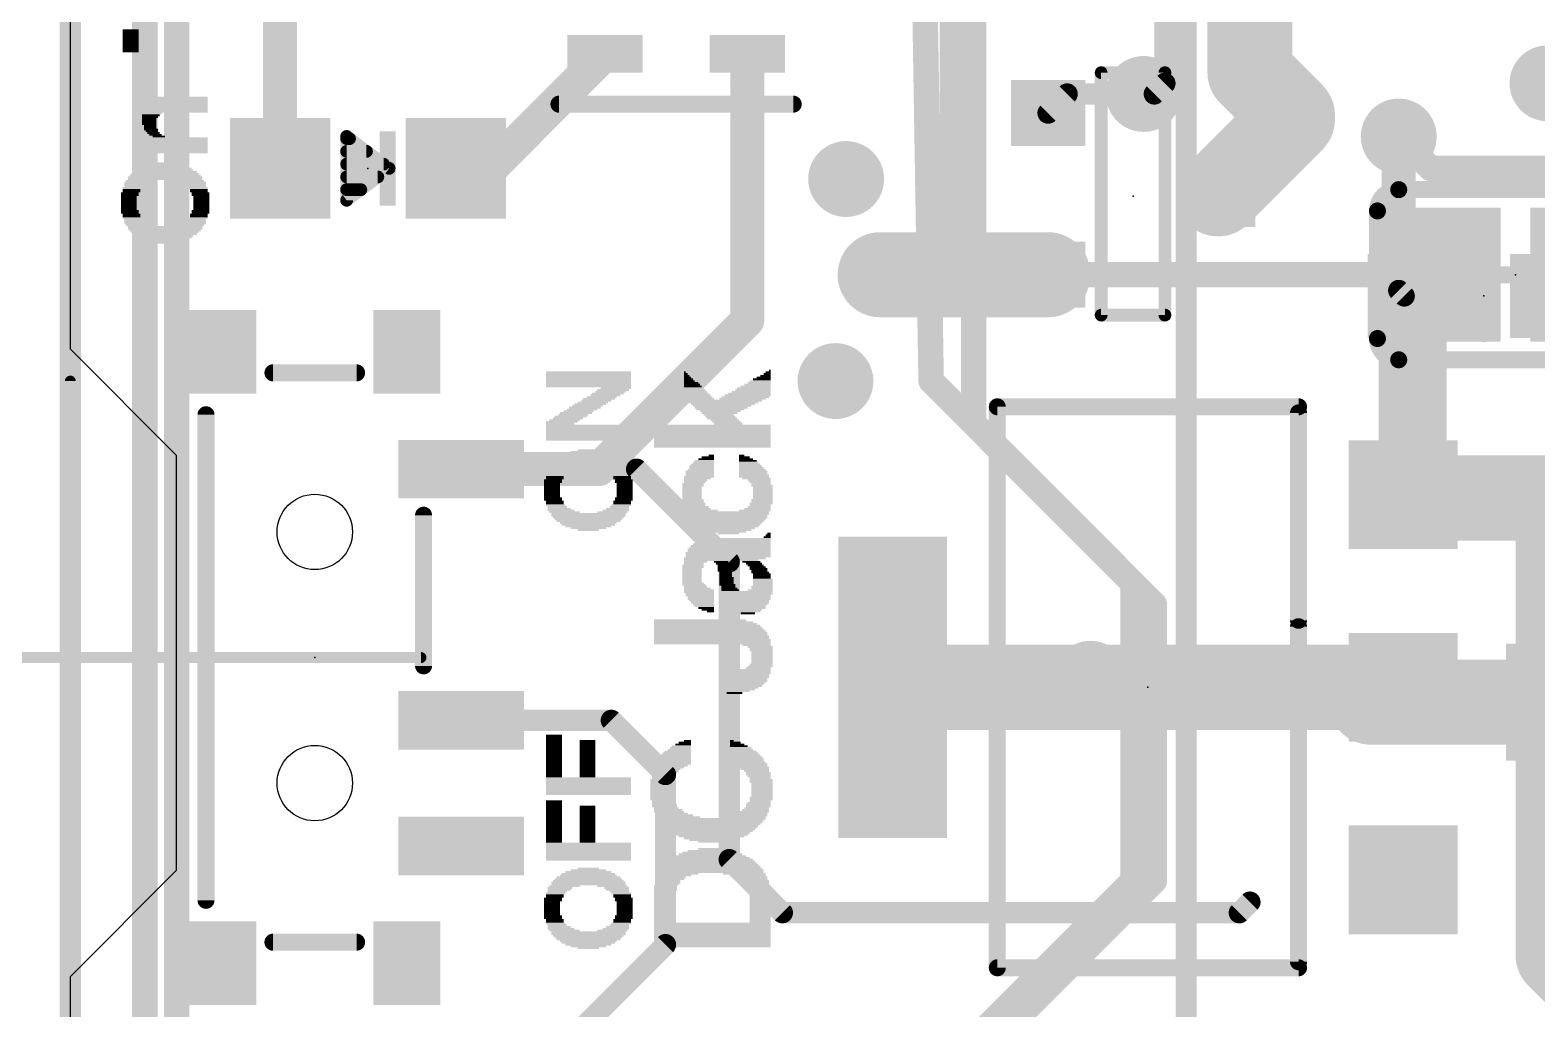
# Model space of a CAD drawing. Extents: x -17.8 to 79, y -18.3 to 67.8.
# Drawn here: x -0.48 to 17.53, y 14.6 to 26.29 of the extents above; entities that cross this region are included whole.
import ezdxf

# ---------------------------------------------------------------- set-up
doc = ezdxf.new("R2010")
doc.units = 0
for name, color, linetype in [('1', 12, 'CONTINUOUS'), ('16', 5, 'CONTINUOUS'), ('18', 3, 'CONTINUOUS'), ('20', 53, 'CONTINUOUS'), ('200', 4, 'CONTINUOUS'), ('21', 40, 'CONTINUOUS'), ('22', 6, 'CONTINUOUS'), ('23', 53, 'CONTINUOUS'), ('24', 53, 'CONTINUOUS'), ('47', 53, 'CONTINUOUS')]:
    doc.layers.add(name, color=color, linetype=linetype)

# ---------------------------------------------------------------- blocks, each defined once
blk = doc.blocks.new('RECT')
blk.add_solid([(-0.5, -0.5), (0.5, -0.5), (-0.5, 0.5), (0.5, 0.5)])
blk = doc.blocks.new('ROUNDV')
at = {"const_width": 0.5}
blk.add_lwpolyline([(0, -0.25, 1), (0, 0.25, 1), (0, -0.25)], format="xyb", dxfattribs=at)

msp = doc.modelspace()

# ---------------------------------------------------------------- linework, layer by layer
at = {"layer": '1'}
for points, const_width in [([(13.335, 11.049), (13.335, 29.972)], 0.254), ([(1.27, 12.7), (1.27, 29.845)], 0.3048), ([(10.16, 29.845), (10.287, 22.098)], 0.3048), ([(2.506, 24.638), (2.506, 26.924)], 0.4064), ([(6.389, 26.005), (5.022, 24.638)], 0.4064), ([(8.089, 22.821), (8.089, 26.005)], 0.4064), ([(14.605, 25.273), (14.605, 25.2222)], 1.016), ([(11.684, 25.2984), (11.9126, 25.527)], 0.254), ([(11.9126, 25.527), (12.827, 25.527)], 0.254), ([(14.605, 25.2222), (13.716, 24.3332)], 1.016), ([(11.684, 25.2984), (11.8364, 25.2984)], 0.254), ([(15.875, 23.18), (15.875, 25.019)], 0.4064), ([(5.022, 24.638), (4.606, 24.638)], 0.4064), ([(11.684, 23.368), (9.6774, 23.368)], 1.016), ([(16.041, 20.8536), (16.041, 23.114)], 0.8128), ([(15.875, 23.18), (15.941, 23.114)], 0.254), ([(15.941, 23.114), (16.041, 23.114)], 0.254), ([(6.314, 21.046), (8.089, 22.821)], 0.4064), ([(10.287, 22.098), (12.954, 19.431)], 0.3048), ([(4.671, 21.046), (5.8212, 21.046)], 0.4064), ([(5.8212, 21.046), (6.314, 21.046)], 0.4064), ([(15.941, 20.7536), (15.9278, 20.7404)], 1.016), ([(15.9672, 20.701), (15.9278, 20.7404)], 1.016), ([(15.941, 20.7536), (16.041, 20.8536)], 0.8128), ([(5.8212, 21.046), (6.767, 21.046)], 0.254), ([(6.767, 21.046), (7.874, 19.939)], 0.254), ([(17.78, 20.701), (15.9672, 20.701)], 1.016), ([(7.874, 19.939), (7.874, 16.383)], 0.254), ([(12.954, 19.431), (12.954, 16.129)], 0.3048), ([(15.367, 18.4404), (9.8278, 18.4404)], 1.016), ([(15.9278, 18.4404), (15.367, 18.4404)], 1.016), ([(15.5448, 18.2626), (15.367, 18.4404)], 1.016), ([(18.415, 18.2626), (15.5448, 18.2626)], 1.016), ([(4.671, 18.046), (6.465, 18.046)], 0.254), ([(6.465, 18.046), (7.112, 17.399)], 0.254), ([(7.112, 17.399), (7.112, 15.367)], 0.254), ([(7.874, 16.383), (8.509, 15.748)], 0.254), ([(12.954, 16.129), (10.16, 13.335)], 0.3048), ([(8.509, 15.748), (13.97, 15.748)], 0.254), ([(13.97, 15.748), (14.097, 15.875)], 0.254), ([(19.0754, 13.9446), (17.78, 15.24)], 1.016), ([(7.112, 15.367), (5.461, 13.716)], 0.254)]:
    msp.add_lwpolyline(points, dxfattribs=dict(at, const_width=const_width))
for points, const_width in [([(6.4608, 25.9332, 1), (6.3172, 26.0768)], 0.2032), ([(8.1906, 26.005, 1), (7.9874, 26.005)], 0.2032), ([(14.859, 25.273, 1), (14.351, 25.273)], 0.508), ([(11.9126, 25.5905, 1), (11.9126, 25.4635)], 0.127), ([(11.9575, 25.4821, 1), (11.8677, 25.5719)], 0.127), ([(12.827, 25.4635, 1), (12.827, 25.5905)], 0.127), ([(14.7846, 25.0426, 1), (14.4254, 25.4018)], 0.508), ([(11.684, 25.3619, 1), (11.684, 25.2349)], 0.127), ([(11.6391, 25.3433, 1), (11.7289, 25.2535)], 0.127), ([(11.8364, 25.2349, 1), (11.8364, 25.3619)], 0.127), ([(14.351, 25.2222, 1), (14.859, 25.2222)], 0.508), ([(15.9766, 25.019, 1), (15.7734, 25.019)], 0.2032), ([(2.4044, 24.638, 1), (2.6076, 24.638)], 0.2032), ([(4.606, 24.7396, 1), (4.606, 24.5364)], 0.2032), ([(4.9502, 24.7098, 1), (5.0938, 24.5662)], 0.2032), ([(5.022, 24.5364, 1), (5.022, 24.7396)], 0.2032), ([(13.5364, 24.5128, 1), (13.8956, 24.1536)], 0.508), ([(9.6774, 23.622, 1), (9.6774, 23.114)], 0.508), ([(11.684, 23.114, 1), (11.684, 23.622)], 0.508), ([(16.2442, 23.114, 1), (15.8378, 23.114)], 0.4064), ([(15.7734, 23.18, 1), (15.9766, 23.18)], 0.2032), ([(15.9199, 23.2249, 1), (15.8301, 23.1351)], 0.127), ([(15.941, 23.1775, 1), (15.941, 23.0505)], 0.127), ([(16.041, 23.0505, 1), (16.041, 23.1775)], 0.127), ([(15.8961, 23.0691, 1), (15.9859, 23.1589)], 0.127), ([(7.9874, 22.821, 1), (8.1906, 22.821)], 0.2032), ([(8.1608, 22.7492, 1), (8.0172, 22.8928)], 0.2032), ([(10.3409, 22.1519, 1), (10.2331, 22.0441)], 0.1524), ([(10.2108, 22.0968, 1), (10.3632, 22.0992)], 0.1524), ([(4.671, 21.1476, 1), (4.671, 20.9444)], 0.2032), ([(5.8212, 21.1476, 1), (5.8212, 20.9444)], 0.2032), ([(5.8212, 20.9444, 1), (5.8212, 21.1476)], 0.2032), ([(6.314, 20.9444, 1), (6.314, 21.1476)], 0.2032), ([(16.1074, 20.92, 1), (15.7482, 20.5608)], 0.508), ([(16.1206, 20.574, 1), (15.7614, 20.9332)], 0.508), ([(16.1847, 20.7099, 1), (15.8973, 20.9973)], 0.4064), ([(5.8212, 21.1095, 1), (5.8212, 20.9825)], 0.127), ([(6.2422, 21.1178, 1), (6.3858, 20.9742)], 0.2032), ([(6.8119, 21.0909, 1), (6.7221, 21.0011)], 0.127), ([(6.767, 20.9825, 1), (6.767, 21.1095)], 0.127), ([(15.7482, 20.92, 1), (16.1074, 20.5608)], 0.508), ([(15.9672, 20.955, 1), (15.9672, 20.447)], 0.508), ([(15.7876, 20.5214, 1), (16.1468, 20.8806)], 0.508), ([(15.7973, 20.8973, 1), (16.0847, 20.6099)], 0.4064), ([(15.8378, 20.8536, 1), (16.2442, 20.8536)], 0.4064), ([(7.9375, 19.939, 1), (7.8105, 19.939)], 0.127), ([(7.8291, 19.8941, 1), (7.9189, 19.9839)], 0.127), ([(13.0302, 19.431, 1), (12.8778, 19.431)], 0.1524), ([(12.9001, 19.3771, 1), (13.0079, 19.4849)], 0.1524), ([(9.8278, 18.6944, 1), (9.8278, 18.1864)], 0.508), ([(15.367, 18.6944, 1), (15.367, 18.1864)], 0.508), ([(15.5466, 18.62, 1), (15.1874, 18.2608)], 0.508), ([(15.367, 18.1864, 1), (15.367, 18.6944)], 0.508), ([(15.9278, 18.1864, 1), (15.9278, 18.6944)], 0.508), ([(15.5448, 18.5166, 1), (15.5448, 18.0086)], 0.508), ([(15.3652, 18.083, 1), (15.7244, 18.4422)], 0.508), ([(4.671, 18.1095, 1), (4.671, 17.9825)], 0.127), ([(6.5099, 18.0909, 1), (6.4201, 18.0011)], 0.127), ([(6.465, 17.9825, 1), (6.465, 18.1095)], 0.127), ([(7.1755, 17.399, 1), (7.0485, 17.399)], 0.127), ([(7.0671, 17.3541, 1), (7.1569, 17.4439)], 0.127), ([(7.9189, 16.4279, 1), (7.8291, 16.3381)], 0.127), ([(7.8105, 16.383, 1), (7.9375, 16.383)], 0.127), ([(13.0079, 16.0751, 1), (12.9001, 16.1829)], 0.1524), ([(12.8778, 16.129, 1), (13.0302, 16.129)], 0.1524), ([(8.509, 15.8115, 1), (8.509, 15.6845)], 0.127), ([(8.4641, 15.7031, 1), (8.5539, 15.7929)], 0.127), ([(13.9251, 15.7929, 1), (14.0149, 15.7031)], 0.127), ([(13.97, 15.6845, 1), (13.97, 15.8115)], 0.127), ([(14.1419, 15.8301, 1), (14.0521, 15.9199)], 0.127), ([(17.9596, 15.4196, 1), (17.6004, 15.0604)], 0.508), ([(7.1569, 15.3221, 1), (7.0671, 15.4119)], 0.127), ([(7.0485, 15.367, 1), (7.1755, 15.367)], 0.127)]:
    msp.add_lwpolyline(points, format="xyb", dxfattribs=dict(at, const_width=const_width))
at = {"layer": '16'}
for points, const_width in [([(0, 0), (0, 53.34)], 0.254), ([(14.097, 31.75), (14.097, 25.781)], 1.016), ([(13.081, 30.988), (13.081, 25.654)], 0.254), ([(0.889, 12.7), (0.889, 29.718)], 0.3048), ([(10.795, 29.718), (10.795, 21.59)], 0.3048), ([(10.541, 23.368), (10.541, 29.083)], 0.3048), ([(14.097, 25.781), (14.605, 25.273)], 1.016), ([(13.081, 25.654), (12.954, 25.527)], 0.254), ([(12.954, 25.527), (12.827, 25.527)], 0.254), ([(16.256, 24.638), (15.875, 25.019)], 0.3048), ([(21.082, 24.638), (16.256, 24.638)], 0.3048), ([(16.51, 23.368), (10.541, 23.368)], 0.3048), ([(10.795, 21.59), (12.7, 19.685)], 0.3048), ([(17.78, 15.24), (17.78, 20.701)], 1.016), ([(12.7, 19.685), (12.7, 16.129)], 0.3048), ([(12.7, 16.129), (9.271, 12.7)], 0.3048)]:
    msp.add_lwpolyline(points, dxfattribs=dict(at, const_width=const_width))
for points, const_width in [([(14.2766, 25.9606, 1), (13.9174, 25.6014)], 0.508), ([(13.843, 25.781, 1), (14.351, 25.781)], 0.508), ([(13.1259, 25.6091, 1), (13.0361, 25.6989)], 0.127), ([(12.827, 25.5905, 1), (12.827, 25.4635)], 0.127), ([(12.9091, 25.5719, 1), (12.9989, 25.4821)], 0.127), ([(12.954, 25.4635, 1), (12.954, 25.5905)], 0.127), ([(13.0175, 25.654, 1), (13.1445, 25.654)], 0.127), ([(14.4254, 25.0934, 1), (14.7846, 25.4526)], 0.508), ([(15.9289, 25.0729, 1), (15.8211, 24.9651)], 0.1524), ([(16.256, 24.7142, 1), (16.256, 24.5618)], 0.1524), ([(16.2021, 24.5841, 1), (16.3099, 24.6919)], 0.1524), ([(10.541, 23.4442, 1), (10.541, 23.2918)], 0.1524), ([(10.4648, 23.368, 1), (10.6172, 23.368)], 0.1524), ([(16.51, 23.2918, 1), (16.51, 23.4442)], 0.1524), ([(10.8489, 21.6439, 1), (10.7411, 21.5361)], 0.1524), ([(10.7188, 21.59, 1), (10.8712, 21.59)], 0.1524), ([(18.034, 20.701, 1), (17.526, 20.701)], 0.508), ([(12.7762, 19.685, 1), (12.6238, 19.685)], 0.1524), ([(12.6461, 19.6311, 1), (12.7539, 19.7389)], 0.1524), ([(12.7539, 16.0751, 1), (12.6461, 16.1829)], 0.1524), ([(12.6238, 16.129, 1), (12.7762, 16.129)], 0.1524), ([(17.526, 15.24, 1), (18.034, 15.24)], 0.508)]:
    msp.add_lwpolyline(points, format="xyb", dxfattribs=dict(at, const_width=const_width))
at = {"layer": '20'}
for p, q in [((0, 22.479), (0, 52.34)), ((1.27, 21.209), (0, 22.479)), ((1.27, 16.256), (1.27, 21.209)), ((0, 14.986), (1.27, 16.256)), ((0, 1), (0, 14.986))]:
    msp.add_line(p, q, dxfattribs=at)
for centre in [(2.921, 20.296), (2.921, 17.296)]:
    msp.add_circle(centre, 0.45, dxfattribs=at)
at = {"layer": '21'}
for points, const_width in [([(12.319, 22.8854), (12.319, 25.781)], 0.1524), ([(12.319, 25.781), (13.081, 25.781)], 0.1524), ([(13.081, 25.781), (13.081, 22.8854)], 0.1524), ([(8.639, 25.405), (5.839, 25.405)], 0.2032), ([(3.81, 24.638), (3.302, 25.019)], 0.1524), ([(3.302, 25.019), (3.302, 24.257)], 0.1524), ([(3.302, 24.9936), (3.3359, 24.9936)], 0.1524), ([(3.302, 24.8412), (3.5391, 24.8412)], 0.1524), ([(3.302, 24.6888), (3.7423, 24.6888)], 0.1524), ([(3.302, 24.257), (3.81, 24.638)], 0.1524), ([(3.302, 24.5364), (3.6745, 24.5364)], 0.1524), ([(3.302, 24.384), (3.4713, 24.384)], 0.1524), ([(16.891, 23.514), (16.891, 22.714)], 0.3048), ([(13.081, 22.8854), (12.319, 22.8854)], 0.1524), ([(3.421, 22.196), (2.421, 22.196)], 0.2032), ([(1.621, 21.696), (1.621, 15.896)], 0.2032), ([(14.6778, 21.7904), (11.0778, 21.7904)], 0.2032), ([(11.0778, 15.0904), (11.0778, 21.7904)], 0.2032), ([(14.6778, 19.2404), (14.6778, 21.7184)], 0.2032), ([(4.221, 20.496), (4.221, 18.696)], 0.2032), ([(14.6778, 15.1624), (14.6778, 19.1644)], 0.2032), ([(3.421, 15.396), (2.421, 15.396)], 0.2032), ([(14.6778, 15.0904), (11.0778, 15.0904)], 0.2032)]:
    msp.add_lwpolyline(points, dxfattribs=dict(at, const_width=const_width))
for points, const_width in [([(12.3571, 25.781, 1), (12.2809, 25.781)], 0.0762), ([(12.319, 25.8191, 1), (12.319, 25.7429)], 0.0762), ([(13.1191, 25.781, 1), (13.0429, 25.781)], 0.0762), ([(13.081, 25.7429, 1), (13.081, 25.8191)], 0.0762), ([(5.839, 25.4558, 1), (5.839, 25.3542)], 0.1016), ([(8.639, 25.3542, 1), (8.639, 25.4558)], 0.1016), ([(3.3249, 25.0495, 1), (3.2791, 24.9885)], 0.0762), ([(3.3401, 25.019, 1), (3.2639, 25.019)], 0.0762), ([(3.302, 25.0317, 1), (3.302, 24.9555)], 0.0762), ([(3.3359, 24.9555, 1), (3.3359, 25.0317)], 0.0762), ([(3.302, 24.8793, 1), (3.302, 24.8031)], 0.0762), ([(3.5391, 24.8031, 1), (3.5391, 24.8793)], 0.0762), ([(3.302, 24.7269, 1), (3.302, 24.6507)], 0.0762), ([(3.7423, 24.6507, 1), (3.7423, 24.7269)], 0.0762), ([(3.8329, 24.6075, 1), (3.7871, 24.6685)], 0.0762), ([(3.7871, 24.6075, 1), (3.8329, 24.6685)], 0.0762), ([(3.302, 24.5745, 1), (3.302, 24.4983)], 0.0762), ([(3.6745, 24.4983, 1), (3.6745, 24.5745)], 0.0762), ([(3.302, 24.4221, 1), (3.302, 24.3459)], 0.0762), ([(3.2791, 24.2875, 1), (3.3249, 24.2265)], 0.0762), ([(3.4713, 24.3459, 1), (3.4713, 24.4221)], 0.0762), ([(3.2639, 24.257, 1), (3.3401, 24.257)], 0.0762), ([(16.9672, 23.514, 1), (16.8148, 23.514)], 0.1524), ([(12.319, 22.9235, 1), (12.319, 22.8473)], 0.0762), ([(12.2809, 22.8854, 1), (12.3571, 22.8854)], 0.0762), ([(13.0429, 22.8854, 1), (13.1191, 22.8854)], 0.0762), ([(13.081, 22.8473, 1), (13.081, 22.9235)], 0.0762), ([(16.8148, 22.714, 1), (16.9672, 22.714)], 0.1524), ([(2.421, 22.2468, 1), (2.421, 22.1452)], 0.1016), ([(3.421, 22.1452, 1), (3.421, 22.2468)], 0.1016), ([(1.6718, 21.696, 1), (1.5702, 21.696)], 0.1016), ([(11.0778, 21.8412, 1), (11.0778, 21.7396)], 0.1016), ([(11.1286, 21.7904, 1), (11.027, 21.7904)], 0.1016), ([(14.7286, 21.7184, 1), (14.627, 21.7184)], 0.1016), ([(14.6778, 21.7396, 1), (14.6778, 21.8412)], 0.1016), ([(4.2718, 20.496, 1), (4.1702, 20.496)], 0.1016), ([(14.627, 19.2404, 1), (14.7286, 19.2404)], 0.1016), ([(14.7286, 19.1644, 1), (14.627, 19.1644)], 0.1016), ([(4.1702, 18.696, 1), (4.2718, 18.696)], 0.1016), ([(1.5702, 15.896, 1), (1.6718, 15.896)], 0.1016), ([(2.421, 15.4468, 1), (2.421, 15.3452)], 0.1016), ([(3.421, 15.3452, 1), (3.421, 15.4468)], 0.1016), ([(11.0778, 15.1412, 1), (11.0778, 15.0396)], 0.1016), ([(11.027, 15.0904, 1), (11.1286, 15.0904)], 0.1016), ([(14.627, 15.1624, 1), (14.7286, 15.1624)], 0.1016), ([(14.6778, 15.0396, 1), (14.6778, 15.1412)], 0.1016)]:
    msp.add_lwpolyline(points, format="xyb", dxfattribs=dict(at, const_width=const_width))
at = {"layer": '22'}
for points, const_width in [([(15.875, 24.384, 0.4142), (15.621, 24.13)], 0.2032), ([(15.875, 24.4348, 1), (15.875, 24.3332)], 0.1016), ([(15.875, 24.3332, 1), (15.875, 24.4348)], 0.1016), ([(15.6718, 24.13, 1), (15.5702, 24.13)], 0.1016), ([(15.5702, 24.13, 1), (15.6718, 24.13)], 0.1016), ([(15.621, 22.606, 0.4142), (15.875, 22.352)], 0.2032), ([(15.6718, 22.606, 1), (15.5702, 22.606)], 0.1016), ([(15.5702, 22.606, 1), (15.6718, 22.606)], 0.1016), ([(15.875, 22.4028, 1), (15.875, 22.3012)], 0.1016), ([(15.875, 22.3012, 1), (15.875, 22.4028)], 0.1016)]:
    msp.add_lwpolyline(points, format="xyb", dxfattribs=dict(at, const_width=const_width))
at = {"layer": '22', "const_width": 0.2032}
for points in [[(18.669, 24.384), (15.875, 24.384)], [(15.621, 24.13), (15.621, 22.606)], [(15.875, 22.352), (18.669, 22.352)]]:
    msp.add_lwpolyline(points, dxfattribs=at)
at = {"layer": '23'}
for p in [(3.556, 24.638), (12.7, 24.3078), (16.891, 23.114), (2.921, 18.796), (12.8778, 18.4404)]:
    msp.add_point(p, dxfattribs=at)
at = {"layer": '24'}
msp.add_point((17.272, 23.368), dxfattribs=at)
at = {"layer": '47', "const_width": 0.13}
for points in [[(0, 22.098), (0, -18.206)], [(4.191, 18.796), (-10.586, 18.796)]]:
    msp.add_lwpolyline(points, dxfattribs=at)
at = {"layer": '47', "const_width": 0.065}
for points in [[(0.0325, 22.098, 1), (-0.0325, 22.098)], [(4.191, 18.7635, 1), (4.191, 18.8285)]]:
    msp.add_lwpolyline(points, format="xyb", dxfattribs=at)

# ---------------------------------------------------------------- block references
at = {"layer": '1'}
for p, xscale, yscale, rotation in [((6.389, 26.005), 0.45, 0.9, 270), ((8.089, 26.005), 0.45, 0.9, 270), ((11.684, 25.2984), 0.7874, 0.889, 90), ((2.506, 24.638), 1.2, 1.2, 270), ((4.606, 24.638), 1.2, 1.2, 270), ((13.716, 24.3332), 0.7874, 0.889, 90), ((11.684, 23.368), 0.7874, 0.889, 90), ((4.671, 21.046), 0.7, 1.5, 270), ((15.9278, 20.7404), 1.3, 1.3, 90), ((9.8278, 18.4404), 3.6, 1.3, 90), ((15.9278, 18.4404), 1.3, 1.3, 90), ((18.936, 18.2626), 3.556, 1.4, 180), ((4.671, 18.046), 0.7, 1.5, 270), ((4.671, 16.546), 0.7, 1.5, 270), ((15.9278, 16.1404), 1.3, 1.3, 90)]:
    msp.add_blockref('RECT', p, dxfattribs=dict(at, xscale=xscale, yscale=yscale, rotation=rotation))
at = {"layer": '1', "xscale": 1.075}
for p in [(16.041, 23.114), (17.741, 23.114)]:
    msp.add_blockref('RECT', p, dxfattribs=at)
at = {"layer": '1', "yscale": 0.8, "rotation": 270}
for p in [(1.821, 22.446), (4.021, 22.446), (1.821, 15.146), (4.021, 15.146)]:
    msp.add_blockref('RECT', p, dxfattribs=at)
at = {"layer": '16', "xscale": 1.1684, "yscale": 1.6002}
for p in [(16.51, 23.368), (18.034, 23.368)]:
    msp.add_blockref('RECT', p, dxfattribs=at)
at = {"layer": '16', "xscale": 0.635, "yscale": 0.2032, "rotation": 180}
msp.add_blockref('RECT', (17.272, 23.368), dxfattribs=at)
at = {"layer": '18', "xscale": 0.9064, "yscale": 0.9064}
for p in [(12.827, 25.527), (12.827, 25.527), (17.653, 25.654), (17.653, 25.654), (14.605, 25.273), (14.605, 25.273), (15.875, 25.019), (15.875, 25.019), (9.271, 24.511), (9.271, 24.511), (9.144, 22.098), (9.144, 22.098), (17.78, 20.701), (17.78, 20.701), (12.192, 18.542), (12.192, 18.542), (17.78, 15.24), (17.78, 15.24)]:
    msp.add_blockref('ROUNDV', p, dxfattribs=at)
at = {"layer": '200', "yscale": 0.0212}
for p, xscale in [((0.7196, 26.2879), 0.1905), ((0.7196, 26.2668), 0.1905), ((0.7196, 26.2456), 0.1905), ((0.7196, 26.2245), 0.1905), ((0.7196, 26.2033), 0.1905), ((0.7196, 26.1821), 0.1905), ((0.7196, 26.161), 0.1905), ((0.7196, 26.1398), 0.1905), ((0.7196, 26.1186), 0.1905), ((0.7196, 26.0975), 0.1905), ((0.7196, 26.0763), 0.1905), ((0.7196, 26.0551), 0.1905), ((0.7196, 26.034), 0.1905), ((1.27, 25.399), 0.7408), ((1.2805, 25.4201), 0.7196), ((1.2911, 25.4413), 0.6985), ((1.3017, 25.4625), 0.6773), ((1.3334, 25.4836), 0.6138), ((0.963, 25.272), 0.2117), ((1.2488, 25.3143), 0.7831), ((0.9736, 25.2932), 0.2328), ((0.9419, 25.2297), 0.1693), ((0.9419, 25.2085), 0.1693), ((0.9525, 25.2508), 0.1905), ((1.2594, 25.3567), 0.762), ((1.2594, 25.3355), 0.762), ((1.27, 25.3778), 0.7408), ((0.9419, 25.1873), 0.1693), ((0.9419, 25.1662), 0.1693), ((0.963, 25.1027), 0.1693), ((0.9525, 25.145), 0.1482), ((0.9525, 25.1238), 0.1482), ((0.9736, 25.0815), 0.1482), ((0.9948, 25.0603), 0.1482), ((1.016, 25.0392), 0.1482), ((1.2594, 24.9968), 0.762), ((1.2594, 24.9757), 0.762), ((1.2594, 24.9545), 0.762), ((1.2594, 24.9333), 0.762), ((1.2594, 24.9122), 0.762), ((1.2594, 24.891), 0.762), ((1.2594, 24.8698), 0.762), ((1.2594, 24.8487), 0.762), ((1.0583, 25.018), 0.1482), ((1.2594, 24.8275), 0.762), ((1.1324, 24.6793), 0.4233), ((1.1324, 24.7005), 0.254), ((0.8466, 24.4889), 0.3598), ((1.1324, 24.5312), 0.889), ((1.1324, 24.51), 0.889), ((1.1324, 24.5524), 0.8466), ((1.1324, 24.5735), 0.8043), ((1.1324, 24.5947), 0.762), ((1.1324, 24.6158), 0.6773), ((1.1324, 24.637), 0.635), ((1.1324, 24.6582), 0.5503), ((1.4181, 24.4889), 0.3598), ((0.7091, 24.3407), 0.2117), ((0.7091, 24.3195), 0.2117), ((0.7302, 24.383), 0.2117), ((0.7302, 24.3619), 0.2117), ((0.7408, 24.4042), 0.2328), ((0.7937, 24.4677), 0.2963), ((0.7831, 24.4465), 0.2752), ((0.762, 24.4254), 0.2328), ((1.471, 24.4677), 0.2963), ((1.4816, 24.4465), 0.2752), ((1.5028, 24.4254), 0.2328), ((1.5239, 24.4042), 0.2328), ((1.5345, 24.383), 0.2117), ((1.5345, 24.3619), 0.2117), ((1.5557, 24.3407), 0.2117), ((1.5557, 24.3195), 0.2117), ((0.7091, 24.129), 0.2117), ((0.6985, 24.2984), 0.1905), ((0.6985, 24.2772), 0.1905), ((0.6985, 24.256), 0.1905), ((0.6985, 24.2349), 0.1905), ((0.6985, 24.2137), 0.1905), ((0.6985, 24.1925), 0.1905), ((0.6985, 24.1714), 0.1905), ((0.6985, 24.1502), 0.1905), ((1.5557, 24.129), 0.2117), ((1.5663, 24.2984), 0.1905), ((1.5663, 24.2772), 0.1905), ((1.5663, 24.256), 0.1905), ((1.5663, 24.2349), 0.1905), ((1.5663, 24.2137), 0.1905), ((1.5663, 24.1925), 0.1905), ((1.5663, 24.1714), 0.1905), ((1.5663, 24.1502), 0.1905), ((0.7091, 24.1079), 0.2117), ((0.7302, 24.0867), 0.2117), ((0.7302, 24.0655), 0.2117), ((0.7408, 24.0444), 0.2328), ((0.7831, 24.002), 0.2752), ((0.762, 24.0232), 0.2328), ((0.8043, 23.9809), 0.3175), ((0.8466, 23.9597), 0.3598), ((1.1324, 23.9385), 0.889), ((1.4181, 23.9597), 0.3598), ((1.4604, 23.9809), 0.3175), ((1.4816, 24.002), 0.2752), ((1.5028, 24.0232), 0.2328), ((1.5239, 24.0444), 0.2328), ((1.5345, 24.0867), 0.2117), ((1.5345, 24.0655), 0.2117), ((1.5557, 24.1079), 0.2117), ((1.1324, 23.9174), 0.889), ((1.1324, 23.8962), 0.8466), ((1.1324, 23.875), 0.8043), ((1.1324, 23.8539), 0.762), ((1.1324, 23.8327), 0.6773), ((1.1324, 23.8115), 0.635), ((1.1324, 23.7904), 0.5503), ((1.1324, 23.7692), 0.4233), ((1.1324, 23.7481), 0.254), ((6.191, 22.2029), 1.016), ((6.191, 22.1818), 1.016), ((6.191, 22.1606), 1.016), ((6.191, 22.1394), 1.016), ((7.3445, 22.2029), 0.0212), ((7.3763, 22.1394), 0.0847), ((7.3551, 22.1818), 0.0423), ((7.3657, 22.1606), 0.0635), ((8.2864, 22.1394), 0.1693), ((8.3076, 22.1606), 0.127), ((8.3288, 22.1818), 0.0847), ((8.3393, 22.2029), 0.0635), ((8.3605, 22.2241), 0.0212), ((6.191, 22.1183), 1.016), ((6.191, 22.0971), 1.016), ((6.191, 22.076), 1.016), ((6.191, 22.0548), 1.016), ((6.191, 22.0336), 1.016), ((6.4556, 21.9701), 0.3598), ((6.4873, 21.9913), 0.381), ((6.5191, 22.0125), 0.3598), ((7.4186, 22.076), 0.1693), ((7.4292, 22.0548), 0.1905), ((7.4398, 22.0336), 0.2117), ((7.4715, 21.9701), 0.2752), ((7.3869, 22.1183), 0.1058), ((7.3975, 22.0971), 0.127), ((7.4504, 22.0125), 0.2328), ((7.461, 21.9913), 0.254), ((8.1383, 21.9701), 0.4657), ((8.1594, 21.9913), 0.4233), ((8.17, 22.0125), 0.4022), ((8.1912, 22.0336), 0.3598), ((8.2123, 22.0548), 0.3175), ((8.2335, 22.076), 0.2752), ((8.2441, 22.0971), 0.254), ((8.2653, 22.1183), 0.2117), ((6.1487, 21.7796), 0.381), ((6.1804, 21.8008), 0.3598), ((6.2122, 21.822), 0.381), ((6.2439, 21.8431), 0.3598), ((6.2862, 21.8643), 0.3598), ((6.318, 21.8855), 0.381), ((6.3497, 21.9066), 0.3598), ((6.3921, 21.9278), 0.3598), ((6.4238, 21.949), 0.381), ((7.4821, 21.949), 0.2963), ((7.4927, 21.9278), 0.3175), ((7.5033, 21.9066), 0.3387), ((7.5139, 21.8855), 0.3598), ((7.8102, 21.8643), 0.9101), ((7.7996, 21.8431), 0.8466), ((7.7996, 21.822), 0.762), ((7.789, 21.8008), 0.6985), ((7.7784, 21.7796), 0.635), ((8.0324, 21.8855), 0.5503), ((8.0642, 21.9066), 0.5715), ((8.0959, 21.9278), 0.5503), ((8.1171, 21.949), 0.508), ((5.8735, 21.6103), 0.381), ((5.9053, 21.6315), 0.3598), ((5.9476, 21.6526), 0.3598), ((5.9793, 21.6738), 0.381), ((6.0111, 21.695), 0.3598), ((6.0428, 21.7161), 0.381), ((6.0746, 21.7373), 0.3598), ((6.1169, 21.7585), 0.3598), ((7.7679, 21.7585), 0.5715), ((7.7679, 21.7373), 0.4868), ((7.7573, 21.7161), 0.4233), ((7.7467, 21.695), 0.3598), ((7.7679, 21.6738), 0.3598), ((7.789, 21.6526), 0.3598), ((7.8208, 21.6315), 0.3387), ((7.8419, 21.6103), 0.3387), ((6.191, 21.568), 1.016), ((6.191, 21.5468), 1.016), ((6.191, 21.5256), 1.016), ((6.191, 21.5045), 1.016), ((6.191, 21.4833), 1.016), ((6.191, 21.4621), 1.016), ((6.191, 21.441), 1.016), ((6.191, 21.4198), 1.016), ((5.8524, 21.5891), 0.3387), ((7.6726, 21.568), 1.3969), ((7.6726, 21.5468), 1.3969), ((7.6726, 21.5256), 1.3969), ((7.6726, 21.5045), 1.3969), ((7.6726, 21.4833), 1.3969), ((7.6726, 21.4621), 1.3969), ((7.6726, 21.441), 1.3969), ((7.6726, 21.4198), 1.3969), ((7.8631, 21.5891), 0.3387), ((6.191, 21.3986), 1.016), ((6.191, 21.2505), 0.4233), ((6.191, 21.2716), 0.254), ((7.6726, 21.3986), 1.3969), ((7.6726, 21.3775), 1.3969), ((7.6726, 21.3563), 1.3969), ((7.6726, 21.3351), 1.3969), ((7.6726, 21.314), 1.3969), ((5.9053, 21.06), 0.3598), ((6.191, 21.1023), 0.889), ((6.191, 21.0812), 0.889), ((6.191, 21.1235), 0.8466), ((6.191, 21.1447), 0.8043), ((6.191, 21.1658), 0.762), ((6.191, 21.187), 0.6773), ((6.191, 21.2081), 0.635), ((6.191, 21.2293), 0.5503), ((6.4767, 21.06), 0.3598), ((7.5456, 21.0812), 0.2963), ((7.5456, 21.06), 0.2963), ((7.5562, 21.1023), 0.2752), ((7.5668, 21.1235), 0.254), ((7.5774, 21.1447), 0.2328), ((7.5985, 21.1658), 0.1905), ((7.6197, 21.187), 0.1482), ((7.662, 21.2081), 0.0635), ((8.0218, 21.2081), 0.0635), ((8.0536, 21.187), 0.127), ((8.0748, 21.1658), 0.1693), ((8.0959, 21.1447), 0.2117), ((8.1065, 21.1235), 0.2328), ((8.1171, 21.1023), 0.254), ((8.1277, 21.0812), 0.2752), ((8.1383, 21.06), 0.2963), ((5.7677, 20.9118), 0.2117), ((5.7677, 20.8907), 0.2117), ((5.7994, 20.9753), 0.2328), ((5.7889, 20.9542), 0.2117), ((5.7889, 20.933), 0.2117), ((5.8418, 21.0177), 0.2752), ((5.8206, 20.9965), 0.2328), ((5.8524, 21.0388), 0.2963), ((6.5297, 21.0388), 0.2963), ((6.5402, 21.0177), 0.2752), ((6.5614, 20.9965), 0.2328), ((6.5826, 20.9753), 0.2328), ((6.5932, 20.9542), 0.2117), ((6.5932, 20.933), 0.2117), ((6.6143, 20.9118), 0.2117), ((6.6143, 20.8907), 0.2117), ((7.4927, 20.933), 0.3175), ((7.4715, 20.9118), 0.2752), ((7.5139, 20.9542), 0.3598), ((7.461, 20.8907), 0.254), ((7.5245, 21.0177), 0.3387), ((7.5245, 20.9965), 0.3387), ((7.5245, 20.9753), 0.3387), ((7.535, 21.0388), 0.3175), ((8.1488, 21.0388), 0.3175), ((8.1594, 21.0177), 0.3387), ((8.1594, 20.9965), 0.3387), ((8.17, 20.9753), 0.3598), ((8.17, 20.9542), 0.3598), ((8.2018, 20.933), 0.3387), ((8.2335, 20.9118), 0.2752), ((8.2441, 20.8907), 0.254), ((5.7677, 20.7002), 0.2117), ((5.7571, 20.8695), 0.1905), ((5.7571, 20.8483), 0.1905), ((5.7571, 20.8272), 0.1905), ((5.7571, 20.806), 0.1905), ((5.7571, 20.7848), 0.1905), ((5.7571, 20.7637), 0.1905), ((5.7571, 20.7425), 0.1905), ((5.7571, 20.7213), 0.1905), ((6.6143, 20.7002), 0.2117), ((6.6249, 20.8695), 0.1905), ((6.6249, 20.8483), 0.1905), ((6.6249, 20.8272), 0.1905), ((6.6249, 20.806), 0.1905), ((6.6249, 20.7848), 0.1905), ((6.6249, 20.7637), 0.1905), ((6.6249, 20.7425), 0.1905), ((6.6249, 20.7213), 0.1905), ((7.4398, 20.8695), 0.254), ((7.4398, 20.8483), 0.254), ((7.4292, 20.8272), 0.2328), ((7.4292, 20.806), 0.2328), ((7.4292, 20.7848), 0.2328), ((7.4292, 20.7637), 0.2328), ((7.4292, 20.7425), 0.2328), ((7.4292, 20.7213), 0.2328), ((7.4292, 20.7002), 0.2328), ((8.2547, 20.8695), 0.2328), ((8.2653, 20.8483), 0.254), ((8.2758, 20.8272), 0.2328), ((8.2758, 20.806), 0.2328), ((8.2758, 20.7848), 0.2328), ((8.2758, 20.7637), 0.2328), ((8.2758, 20.7425), 0.2328), ((8.2758, 20.7213), 0.2328), ((8.2758, 20.7002), 0.2328), ((5.7677, 20.679), 0.2117), ((5.7889, 20.6578), 0.2117), ((5.7889, 20.6367), 0.2117), ((5.7994, 20.6155), 0.2328), ((5.8629, 20.552), 0.3175), ((5.8206, 20.5943), 0.2328), ((5.8418, 20.5732), 0.2752), ((5.9053, 20.5308), 0.3598), ((6.4767, 20.5308), 0.3598), ((6.5191, 20.552), 0.3175), ((6.5402, 20.5732), 0.2752), ((6.5614, 20.5943), 0.2328), ((6.5826, 20.6155), 0.2328), ((6.5932, 20.6578), 0.2117), ((6.5932, 20.6367), 0.2117), ((6.6143, 20.679), 0.2117), ((7.4398, 20.679), 0.254), ((7.4398, 20.6578), 0.254), ((7.4821, 20.5943), 0.2963), ((7.4927, 20.5732), 0.3175), ((7.461, 20.6367), 0.254), ((7.461, 20.6155), 0.254), ((7.5456, 20.552), 0.381), ((7.8525, 20.5308), 0.9948), ((8.1806, 20.552), 0.381), ((8.2123, 20.5732), 0.3175), ((8.2335, 20.5943), 0.2752), ((8.2547, 20.6367), 0.2752), ((8.2441, 20.6155), 0.254), ((8.2653, 20.679), 0.254), ((8.2653, 20.6578), 0.254), ((6.191, 20.5097), 0.889), ((6.191, 20.4885), 0.889), ((6.191, 20.4673), 0.8466), ((6.191, 20.4462), 0.8043), ((6.191, 20.425), 0.762), ((6.191, 20.4039), 0.6773), ((6.191, 20.3827), 0.635), ((6.191, 20.3615), 0.5503), ((6.191, 20.3404), 0.4233), ((7.8525, 20.4885), 0.9525), ((7.8631, 20.5097), 0.9736), ((7.8631, 20.4673), 0.9313), ((7.8631, 20.4462), 0.889), ((7.8631, 20.425), 0.8466), ((7.8631, 20.4039), 0.8043), ((7.8631, 20.3827), 0.762), ((7.8631, 20.3615), 0.7196), ((7.8631, 20.3404), 0.635), ((6.191, 20.3192), 0.254), ((7.916, 20.171), 0.9101), ((7.9372, 20.1922), 0.8678), ((7.9689, 20.2134), 0.8043), ((7.8631, 20.3192), 0.5503), ((7.8525, 20.298), 0.4445), ((7.8631, 20.2769), 0.254), ((8.3288, 20.2345), 0.0847), ((8.3393, 20.2557), 0.0635), ((8.3499, 20.2769), 0.0423), ((7.8208, 19.9805), 0.9736), ((7.8631, 20.044), 1.016), ((7.8631, 20.0229), 1.016), ((7.8631, 20.0017), 1.016), ((7.8737, 20.0864), 0.9948), ((7.8737, 20.0652), 0.9948), ((7.8843, 20.1075), 0.9736), ((7.8949, 20.1287), 0.9525), ((7.9054, 20.1499), 0.9313), ((7.4398, 19.8959), 0.254), ((7.4398, 19.8747), 0.254), ((7.4292, 19.8535), 0.2328), ((7.4292, 19.8324), 0.2328), ((7.4292, 19.8112), 0.2328), ((7.7784, 19.9594), 0.889), ((7.4715, 19.9382), 0.2752), ((7.4504, 19.917), 0.2328), ((7.7784, 19.9382), 0.1693), ((7.7996, 19.917), 0.1693), ((7.8102, 19.8959), 0.1482), ((7.8102, 19.8747), 0.1482), ((7.8208, 19.8535), 0.1693), ((7.8208, 19.8324), 0.1693), ((7.8314, 19.8112), 0.1482), ((8.1383, 19.9382), 0.2117), ((8.17, 19.917), 0.1905), ((8.1912, 19.8959), 0.1905), ((8.2229, 19.8535), 0.2117), ((8.2123, 19.8747), 0.1905), ((8.2335, 19.8324), 0.1905), ((8.2441, 19.8112), 0.2117), ((7.4292, 19.79), 0.2328), ((7.4292, 19.7689), 0.2328), ((7.4292, 19.7477), 0.2328), ((7.4292, 19.7265), 0.2328), ((7.4292, 19.7054), 0.2328), ((7.4398, 19.6842), 0.254), ((7.4504, 19.663), 0.2752), ((7.4715, 19.6419), 0.2752), ((7.4927, 19.6207), 0.3175), ((7.8419, 19.7477), 0.1693), ((7.8419, 19.7265), 0.1693), ((7.8419, 19.7054), 0.1693), ((7.8419, 19.6842), 0.1693), ((7.8525, 19.663), 0.1905), ((7.8314, 19.79), 0.1482), ((7.8314, 19.7689), 0.1482), ((7.8631, 19.6419), 0.1693), ((7.8737, 19.6207), 0.1905), ((8.2653, 19.6419), 0.254), ((8.2653, 19.6207), 0.254), ((8.2653, 19.79), 0.2117), ((8.2653, 19.7689), 0.2117), ((8.2653, 19.7477), 0.2117), ((8.2758, 19.7265), 0.2328), ((8.2758, 19.7054), 0.2328), ((8.2758, 19.6842), 0.2328), ((8.2758, 19.663), 0.2328), ((7.5139, 19.5995), 0.3598), ((7.5139, 19.5784), 0.3598), ((7.5245, 19.5572), 0.3387), ((7.5245, 19.536), 0.3387), ((7.535, 19.5149), 0.3175), ((7.535, 19.4937), 0.3175), ((7.5456, 19.4726), 0.2963), ((7.5562, 19.4514), 0.2752), ((7.8843, 19.5995), 0.2117), ((8.0853, 19.5784), 0.6138), ((8.0853, 19.5572), 0.6138), ((8.0853, 19.536), 0.5715), ((8.0853, 19.5149), 0.5715), ((8.0959, 19.4937), 0.5503), ((8.0853, 19.4726), 0.5291), ((8.0959, 19.4514), 0.508), ((8.2441, 19.5995), 0.2963), ((7.5668, 19.4302), 0.254), ((7.5774, 19.4091), 0.2328), ((7.5985, 19.3879), 0.1905), ((7.6197, 19.3667), 0.1482), ((7.6514, 19.3456), 0.0847), ((8.0853, 19.4302), 0.4868), ((8.0853, 19.4091), 0.4445), ((8.0959, 19.3879), 0.4233), ((8.0853, 19.3667), 0.3598), ((8.0959, 19.3456), 0.2963), ((8.0959, 19.3244), 0.1693), ((7.5668, 19.2186), 1.1853), ((7.5879, 19.1974), 1.2276), ((7.6091, 19.1762), 1.27), ((7.6197, 19.1551), 1.2911), ((7.6303, 19.1339), 1.3123), ((7.6514, 19.0916), 1.3546), ((7.5245, 19.2397), 1.1006), ((7.6409, 19.1127), 1.3334), ((7.6514, 19.0704), 1.3546), ((7.662, 19.0492), 1.3758), ((7.662, 19.0281), 1.3758), ((7.6726, 19.0069), 1.3969), ((7.6726, 18.9857), 1.3969), ((7.6726, 18.9646), 1.3969), ((8.2018, 18.9434), 0.3387), ((8.2441, 18.9222), 0.2963), ((8.2547, 18.9011), 0.2752), ((8.2547, 18.8799), 0.2752), ((8.2653, 18.8587), 0.254), ((8.2653, 18.8376), 0.254), ((8.2653, 18.8164), 0.254), ((8.2653, 18.7952), 0.254), ((8.2653, 18.7741), 0.254), ((8.2653, 18.7529), 0.254), ((8.2653, 18.7318), 0.254), ((8.0959, 18.5836), 0.508), ((8.0959, 18.5624), 0.508), ((8.0853, 18.5413), 0.4868), ((8.1065, 18.6259), 0.5291), ((8.1065, 18.6048), 0.5291), ((8.1806, 18.6471), 0.381), ((8.2229, 18.6683), 0.2963), ((8.2441, 18.6894), 0.2963), ((8.2547, 18.7106), 0.2752), ((8.0853, 18.5201), 0.4868), ((8.0642, 18.4778), 0.4445), ((8.0536, 18.4566), 0.4233), ((8.0324, 18.4354), 0.381), ((7.9795, 18.3931), 0.2752), ((7.9372, 18.3719), 0.1905), ((8.0748, 18.4989), 0.4656), ((8.0113, 18.4143), 0.3387), ((5.7783, 17.8639), 0.1905), ((5.7783, 17.8428), 0.1905), ((5.7783, 17.8216), 0.1905), ((5.7783, 17.8005), 0.1905), ((5.7783, 17.7793), 0.1905), ((5.7783, 17.7581), 0.1905), ((5.7783, 17.737), 0.1905), ((5.7783, 17.7158), 0.1905), ((5.7783, 17.6946), 0.1905), ((5.7783, 17.6735), 0.1905), ((5.7783, 17.6523), 0.1905), ((6.1804, 17.8005), 0.1905), ((6.1804, 17.7793), 0.1905), ((6.1804, 17.7581), 0.1905), ((6.1804, 17.737), 0.1905), ((6.1804, 17.7158), 0.1905), ((6.1804, 17.6946), 0.1905), ((6.1804, 17.6735), 0.1905), ((6.1804, 17.6523), 0.1905), ((7.2493, 17.6523), 0.3387), ((7.2599, 17.6735), 0.3175), ((7.281, 17.6946), 0.2752), ((7.2916, 17.7158), 0.254), ((7.3022, 17.737), 0.2328), ((7.3234, 17.7581), 0.1905), ((7.3445, 17.7793), 0.1482), ((7.3763, 17.8005), 0.0847), ((7.9689, 17.7581), 0.1693), ((7.9901, 17.737), 0.2117), ((8.0218, 17.6946), 0.2752), ((8.043, 17.6735), 0.3175), ((8.0536, 17.6523), 0.3387), ((7.9054, 17.8005), 0.0423), ((7.9478, 17.7793), 0.127), ((8.0113, 17.7158), 0.254), ((5.7783, 17.6311), 0.1905), ((5.7783, 17.61), 0.1905), ((5.7783, 17.5888), 0.1905), ((5.7783, 17.5676), 0.1905), ((5.7783, 17.5465), 0.1905), ((5.7783, 17.5253), 0.1905), ((5.7783, 17.5041), 0.1905), ((5.7783, 17.483), 0.1905), ((5.7783, 17.4618), 0.1905), ((6.1804, 17.6311), 0.1905), ((6.1804, 17.61), 0.1905), ((6.1804, 17.5888), 0.1905), ((6.1804, 17.5676), 0.1905), ((6.1804, 17.5465), 0.1905), ((6.1804, 17.5253), 0.1905), ((6.1804, 17.5041), 0.1905), ((6.1804, 17.483), 0.1905), ((6.1804, 17.4618), 0.1905), ((7.154, 17.483), 0.3598), ((7.1329, 17.4618), 0.3175), ((7.1858, 17.5041), 0.381), ((7.207, 17.5253), 0.4233), ((7.2175, 17.5676), 0.4022), ((7.2175, 17.5465), 0.4022), ((7.2281, 17.5888), 0.381), ((7.2387, 17.6311), 0.3598), ((7.2387, 17.61), 0.3598), ((8.0853, 17.5888), 0.4022), ((8.0853, 17.5676), 0.4022), ((8.0642, 17.6311), 0.3598), ((8.0748, 17.61), 0.381), ((8.0959, 17.5465), 0.4233), ((8.1065, 17.5253), 0.4445), ((8.1277, 17.5041), 0.4022), ((8.1594, 17.483), 0.381), ((8.1806, 17.4618), 0.3387), ((5.7783, 17.4406), 0.1905), ((5.7783, 17.4195), 0.1905), ((5.7783, 17.3983), 0.1905), ((5.7783, 17.3771), 0.1905), ((6.191, 17.356), 1.016), ((6.191, 17.3348), 1.016), ((6.191, 17.3136), 1.016), ((6.191, 17.2925), 1.016), ((6.1804, 17.4406), 0.1905), ((6.1804, 17.4195), 0.1905), ((6.1804, 17.3983), 0.1905), ((6.1804, 17.3771), 0.1905), ((7.0694, 17.3348), 0.2752), ((7.0694, 17.3136), 0.2752), ((7.0588, 17.2925), 0.254), ((7.1011, 17.4195), 0.2963), ((7.0906, 17.3983), 0.2752), ((7.0906, 17.3771), 0.2752), ((7.08, 17.356), 0.254), ((7.1223, 17.4406), 0.2963), ((8.2018, 17.4406), 0.2963), ((8.2229, 17.4195), 0.2963), ((8.2229, 17.3983), 0.2963), ((8.2335, 17.3771), 0.2752), ((8.2441, 17.356), 0.254), ((8.2547, 17.3348), 0.2752), ((8.2547, 17.3136), 0.2752), ((8.2653, 17.2925), 0.254), ((6.191, 17.2713), 1.016), ((6.191, 17.2501), 1.016), ((6.191, 17.229), 1.016), ((6.191, 17.2078), 1.016), ((6.191, 17.1866), 1.016), ((6.191, 17.1655), 1.016), ((7.0588, 17.2713), 0.254), ((7.0588, 17.2501), 0.254), ((7.0588, 17.229), 0.254), ((7.0588, 17.2078), 0.254), ((7.0588, 17.1866), 0.254), ((7.0588, 17.1655), 0.254), ((7.0588, 17.1443), 0.254), ((7.0694, 17.1231), 0.2752), ((7.0694, 17.102), 0.2752), ((8.2547, 17.1231), 0.2752), ((8.2547, 17.102), 0.2752), ((8.2653, 17.2713), 0.254), ((8.2653, 17.2501), 0.254), ((8.2653, 17.229), 0.254), ((8.2653, 17.2078), 0.254), ((8.2653, 17.1866), 0.254), ((8.2653, 17.1655), 0.254), ((8.2653, 17.1443), 0.254), ((5.7783, 17.0808), 0.1905), ((5.7783, 17.0597), 0.1905), ((5.7783, 17.0385), 0.1905), ((5.7783, 17.0173), 0.1905), ((5.7783, 16.9962), 0.1905), ((5.7783, 16.975), 0.1905), ((5.7783, 16.9538), 0.1905), ((5.7783, 16.9327), 0.1905), ((6.1804, 17.0173), 0.1905), ((6.1804, 16.9962), 0.1905), ((6.1804, 16.975), 0.1905), ((6.1804, 16.9538), 0.1905), ((6.1804, 16.9327), 0.1905), ((7.1011, 17.0385), 0.2963), ((7.1011, 17.0173), 0.2963), ((7.08, 17.0808), 0.254), ((7.0906, 17.0597), 0.2752), ((7.1223, 16.9962), 0.2963), ((7.154, 16.9538), 0.3598), ((7.1435, 16.975), 0.3387), ((7.1858, 16.9327), 0.381), ((8.1383, 16.9327), 0.381), ((8.17, 16.9538), 0.3598), ((8.1912, 16.975), 0.3175), ((8.2018, 16.9962), 0.2963), ((8.2229, 17.0385), 0.2963), ((8.2229, 17.0173), 0.2963), ((8.2335, 17.0597), 0.2752), ((8.2441, 17.0808), 0.254), ((5.7783, 16.9115), 0.1905), ((5.7783, 16.8903), 0.1905), ((5.7783, 16.8692), 0.1905), ((5.7783, 16.848), 0.1905), ((5.7783, 16.8268), 0.1905), ((5.7783, 16.8057), 0.1905), ((5.7783, 16.7845), 0.1905), ((5.7783, 16.7633), 0.1905), ((5.7783, 16.7422), 0.1905), ((6.1804, 16.9115), 0.1905), ((6.1804, 16.8903), 0.1905), ((6.1804, 16.8692), 0.1905), ((6.1804, 16.848), 0.1905), ((6.1804, 16.8268), 0.1905), ((6.1804, 16.8057), 0.1905), ((6.1804, 16.7845), 0.1905), ((6.1804, 16.7633), 0.1905), ((6.1804, 16.7422), 0.1905), ((7.2175, 16.9115), 0.4445), ((7.2705, 16.8903), 0.508), ((7.6726, 16.8692), 1.27), ((7.662, 16.848), 1.2488), ((7.662, 16.8268), 1.2065), ((7.662, 16.8057), 1.1641), ((7.662, 16.7845), 1.1218), ((7.662, 16.7633), 1.0795), ((7.662, 16.7422), 1.0371), ((8.0642, 16.8903), 0.4868), ((8.1171, 16.9115), 0.4233), ((5.7783, 16.721), 0.1905), ((5.7783, 16.6998), 0.1905), ((5.7783, 16.6787), 0.1905), ((5.7783, 16.6575), 0.1905), ((5.7783, 16.6363), 0.1905), ((5.7783, 16.6152), 0.1905), ((5.7783, 16.594), 0.1905), ((6.191, 16.5728), 1.016), ((6.1804, 16.721), 0.1905), ((6.1804, 16.6998), 0.1905), ((6.1804, 16.6787), 0.1905), ((6.1804, 16.6575), 0.1905), ((6.1804, 16.6363), 0.1905), ((6.1804, 16.6152), 0.1905), ((6.1804, 16.594), 0.1905), ((7.662, 16.721), 0.9948), ((7.662, 16.6998), 0.9101), ((7.662, 16.6787), 0.8678), ((7.662, 16.6575), 0.7831), ((7.662, 16.6363), 0.6561), ((7.662, 16.6152), 0.5291), ((7.662, 16.594), 0.3175), ((6.191, 16.5517), 1.016), ((6.191, 16.5305), 1.016), ((6.191, 16.5093), 1.016), ((6.191, 16.4882), 1.016), ((6.191, 16.467), 1.016), ((6.191, 16.4458), 1.016), ((6.191, 16.4247), 1.016), ((6.191, 16.4035), 1.016), ((6.191, 16.3823), 1.016), ((7.662, 16.3823), 0.9948), ((7.6514, 16.4035), 0.9313), ((7.6514, 16.4247), 0.8466), ((7.6514, 16.4458), 0.762), ((7.6514, 16.467), 0.6773), ((7.6409, 16.4882), 0.5291), ((7.6514, 16.5093), 0.2963), ((6.191, 16.213), 0.635), ((6.191, 16.2342), 0.5503), ((6.191, 16.2553), 0.4233), ((6.191, 16.2765), 0.254), ((7.662, 16.2342), 1.2488), ((7.2705, 16.213), 0.4657), ((7.662, 16.2765), 1.2065), ((7.6726, 16.2553), 1.2276), ((7.662, 16.2977), 1.1641), ((7.662, 16.3188), 1.1218), ((7.662, 16.34), 1.0795), ((7.662, 16.3612), 1.0371), ((8.0536, 16.213), 0.508), ((5.8418, 16.0225), 0.2752), ((5.8524, 16.0437), 0.2963), ((5.9053, 16.0649), 0.3598), ((6.191, 16.1072), 0.889), ((6.191, 16.086), 0.889), ((6.191, 16.1284), 0.8466), ((6.191, 16.1495), 0.8043), ((6.191, 16.1707), 0.762), ((6.191, 16.1919), 0.6773), ((6.4767, 16.0649), 0.3598), ((6.5297, 16.0437), 0.2963), ((6.5402, 16.0225), 0.2752), ((7.1117, 16.0649), 0.2752), ((7.1117, 16.0437), 0.2752), ((7.1117, 16.0225), 0.2752), ((7.1646, 16.1495), 0.3387), ((7.1329, 16.086), 0.2752), ((7.1435, 16.1284), 0.2963), ((7.1435, 16.1072), 0.2963), ((7.2175, 16.1919), 0.4022), ((7.1858, 16.1707), 0.3387), ((8.0959, 16.1919), 0.4233), ((8.1383, 16.1707), 0.381), ((8.1488, 16.1495), 0.3598), ((8.1806, 16.1284), 0.3387), ((8.1912, 16.1072), 0.3175), ((8.2018, 16.086), 0.2963), ((8.2123, 16.0649), 0.2752), ((8.2229, 16.0437), 0.2963), ((8.2335, 16.0225), 0.2752), ((5.7677, 15.9167), 0.2117), ((5.7677, 15.8955), 0.2117), ((5.7571, 15.8744), 0.1905), ((5.7571, 15.8532), 0.1905), ((5.7994, 15.9802), 0.2328), ((5.7889, 15.959), 0.2117), ((5.7889, 15.9379), 0.2117), ((5.8206, 16.0014), 0.2328), ((6.5614, 16.0014), 0.2328), ((6.5826, 15.9802), 0.2328), ((6.5932, 15.959), 0.2117), ((6.5932, 15.9379), 0.2117), ((6.6143, 15.9167), 0.2117), ((6.6143, 15.8955), 0.2117), ((6.6249, 15.8744), 0.1905), ((6.6249, 15.8532), 0.1905), ((7.1011, 16.0014), 0.254), ((7.1011, 15.9802), 0.254), ((7.1011, 15.959), 0.254), ((7.1011, 15.9379), 0.254), ((7.1011, 15.9167), 0.254), ((7.1011, 15.8955), 0.254), ((7.1011, 15.8744), 0.254), ((7.1011, 15.8532), 0.254), ((8.2335, 16.0014), 0.2752), ((8.2441, 15.9802), 0.254), ((8.2441, 15.959), 0.254), ((8.2441, 15.9379), 0.254), ((8.2441, 15.9167), 0.254), ((8.2441, 15.8955), 0.254), ((8.2441, 15.8744), 0.254), ((8.2441, 15.8532), 0.254), ((5.7677, 15.705), 0.2117), ((5.7677, 15.6839), 0.2117), ((5.7571, 15.832), 0.1905), ((5.7571, 15.8109), 0.1905), ((5.7571, 15.7897), 0.1905), ((5.7571, 15.7685), 0.1905), ((5.7571, 15.7474), 0.1905), ((5.7571, 15.7262), 0.1905), ((5.7889, 15.6627), 0.2117), ((6.5932, 15.6627), 0.2117), ((6.6143, 15.705), 0.2117), ((6.6143, 15.6839), 0.2117), ((6.6249, 15.832), 0.1905), ((6.6249, 15.8109), 0.1905), ((6.6249, 15.7897), 0.1905), ((6.6249, 15.7685), 0.1905), ((6.6249, 15.7474), 0.1905), ((6.6249, 15.7262), 0.1905), ((7.1011, 15.832), 0.254), ((7.1011, 15.8109), 0.254), ((7.1011, 15.7897), 0.254), ((7.1011, 15.7685), 0.254), ((7.1011, 15.7474), 0.254), ((7.1011, 15.7262), 0.254), ((7.1011, 15.705), 0.254), ((7.1011, 15.6839), 0.254), ((7.1011, 15.6627), 0.254), ((8.2441, 15.832), 0.254), ((8.2441, 15.8109), 0.254), ((8.2441, 15.7897), 0.254), ((8.2441, 15.7685), 0.254), ((8.2441, 15.7474), 0.254), ((8.2441, 15.7262), 0.254), ((8.2441, 15.705), 0.254), ((8.2441, 15.6839), 0.254), ((8.2441, 15.6627), 0.254), ((5.7889, 15.6415), 0.2117), ((5.7994, 15.6204), 0.2328), ((5.8629, 15.5569), 0.3175), ((5.8206, 15.5992), 0.2328), ((5.8418, 15.578), 0.2752), ((5.9053, 15.5357), 0.3598), ((6.191, 15.5145), 0.889), ((6.191, 15.4934), 0.889), ((6.4767, 15.5357), 0.3598), ((6.5191, 15.5569), 0.3175), ((6.5402, 15.578), 0.2752), ((6.5614, 15.5992), 0.2328), ((6.5826, 15.6204), 0.2328), ((6.5932, 15.6415), 0.2117), ((7.1011, 15.6415), 0.254), ((7.6726, 15.6204), 1.3969), ((7.6726, 15.5992), 1.3969), ((7.6726, 15.578), 1.3969), ((7.6726, 15.5569), 1.3969), ((7.6726, 15.5357), 1.3969), ((7.6726, 15.5145), 1.3969), ((7.6726, 15.4934), 1.3969), ((8.2441, 15.6415), 0.254), ((6.191, 15.4722), 0.8466), ((6.191, 15.451), 0.8043), ((6.191, 15.4299), 0.762), ((6.191, 15.4087), 0.6773), ((6.191, 15.3876), 0.635), ((6.191, 15.3664), 0.5503), ((6.191, 15.3452), 0.4233), ((6.191, 15.3241), 0.254), ((7.6726, 15.4722), 1.3969), ((7.6726, 15.451), 1.3969), ((7.6726, 15.4299), 1.3969), ((7.6726, 15.4087), 1.3969), ((7.6726, 15.3876), 1.3969), ((7.6726, 15.3664), 1.3969), ((7.6726, 15.3452), 1.3969)]:
    msp.add_blockref('RECT', p, dxfattribs=dict(at, xscale=xscale))
at = {"layer": '21', "xscale": 0.889, "yscale": 0.1905, "rotation": 270}
msp.add_blockref('RECT', (3.7918, 24.638), dxfattribs=at)

doc.saveas('drawing.dxf')
